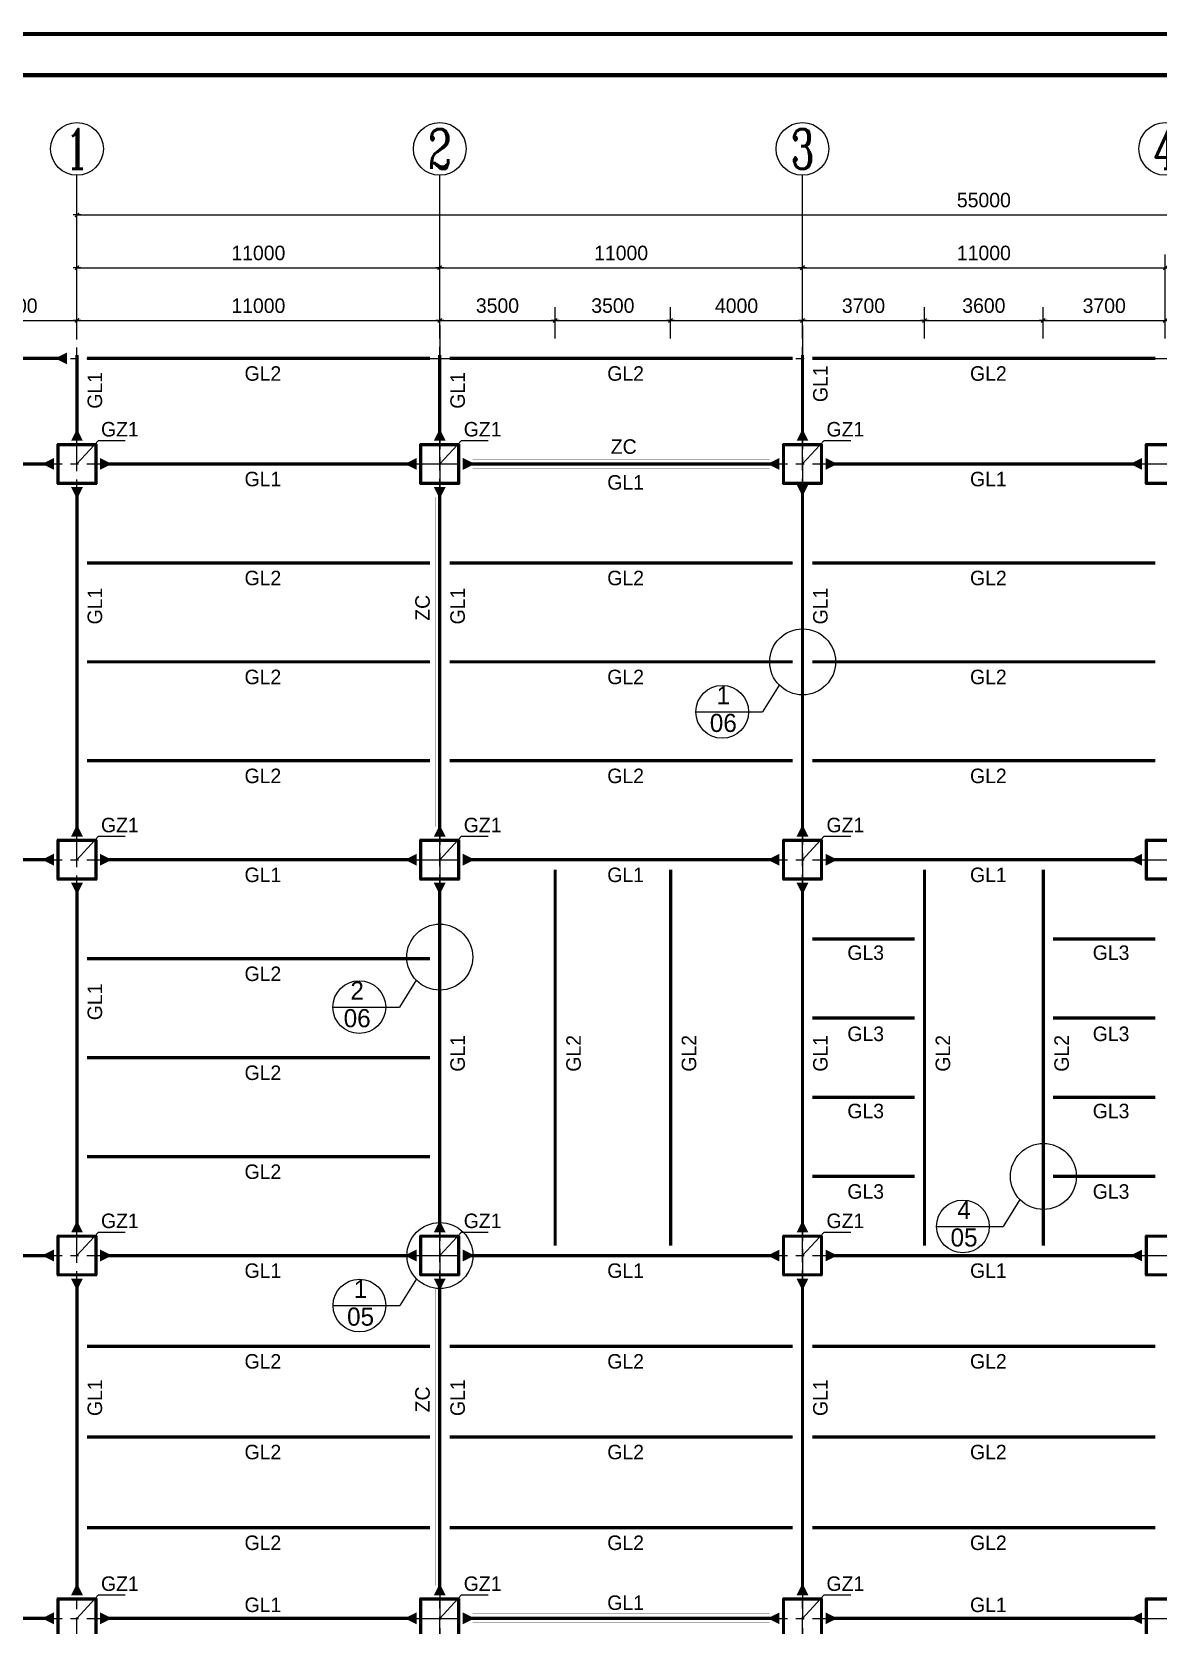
# Model space of a CAD drawing. Extents: x 31132 to 885236, y 345273 to 1212165.
# Drawn here: x 40682 to 57758, y 544390 to 568543 of the extents above; entities that cross this region are included whole.
import ezdxf
from ezdxf.enums import TextEntityAlignment as Align

# ---------------------------------------------------------------- set-up
doc = ezdxf.new("R2010")
doc.units = 0
doc.header["$LTSCALE"] = 1000
doc.linetypes.add('2', pattern=[30, 9, -6, 9, -6])
doc.linetypes.add('CENTER', pattern=[2, 1.25, -0.25, 0.25, -0.25])
doc.layers.get('0').update_dxf_attribs({"linetype": 'CONTINUOUS'})
doc.layers.get('Defpoints').update_dxf_attribs({"linetype": 'CONTINUOUS'})
for name, color, linetype in [('1-结构平面图说明', 7, 'CONTINUOUS'), ('AXIS', 253, 'CENTER'), ('AXIS_NUM', 7, 'CONTINUOUS'), ('TK', 4, 'CONTINUOUS'), ('实线', 7, 'CONTINUOUS'), ('支撑构件', 6, '2'), ('文字说明', 7, 'CONTINUOUS'), ('详图', 9, 'CONTINUOUS'), ('轴线标注', 7, 'CONTINUOUS'), ('钢柱', 2, 'CONTINUOUS')]:
    doc.layers.add(name, color=color, linetype=linetype)
doc.styles.add('STYLE1', font='')
doc.styles.add('TSSD_Axis', font='complex.shx', dxfattribs={"width": 0.7, "bigfont": 'hztxt.shx'})
doc.styles.add('二室', font='')
doc.styles.get('STYLE1').set_extended_font_data('Structure Fonts')
doc.styles.get('二室').set_extended_font_data('Structure Fonts')
doc.dimstyles.new('副本 DIM200', dxfattribs={"dimtxt": 220, "dimasz": 0.3, "dimexe": 200, "dimexo": 200, "dimgap": 100, "dimtad": 1, "dimdec": 0, "dimlfac": 2, "dimzin": 0, "dimdsep": 46, "dimtxsty": 'STYLE1', "dimblk": 'Studio2', "dimcen": 0, "dimdle": 200, "dimclrd": 6, "dimclre": 6, "dimclrt": 7, "dimazin": 0, "dimtfac": 1, "dimtdec": 0, "dimtix": 1, "dimtmove": 2, "dimatfit": 3, "dimldrblk": 'Studio2', "dimfxl": 200, "dimtolj": 1, "dimtzin": 0, "dimarcsym": 0})

# ---------------------------------------------------------------- blocks, each defined once
blk = doc.blocks.new('Studio2')
blk.add_line((-200, 0), (200, 0))
blk.add_lwpolyline([(-106, -106, 60, 60, 0), (106, 106, 100, 100, 0)], format="xyseb")
blk = doc.blocks.new('*D1882')
at = {"layer": 'Defpoints', "color": 0, "transparency": 16777216}
for p in [(46866, 564168), (41366, 563693), (46866, 563693)]:
    blk.add_point(p, dxfattribs=at)
at = {"layer": '轴线标注', "color": 6, "lineweight": -2, "transparency": 16777216}
for p, q in [((41366, 563893), (41366, 564368)), ((46866, 563893), (46866, 564368)), ((41366, 564168), (46866, 564168))]:
    blk.add_line(p, q, dxfattribs=at)
at = {"layer": '轴线标注', "color": 6, "lineweight": -2, "transparency": 16777216, "xscale": 0.3, "yscale": 0.3, "zscale": 0.3, "rotation": 180}
blk.add_blockref('Studio2', (41366, 564168), dxfattribs=at)
at = {"layer": '轴线标注', "color": 6, "lineweight": -2, "transparency": 16777216, "xscale": 0.3, "yscale": 0.3, "zscale": 0.3}
blk.add_blockref('Studio2', (46866, 564168), dxfattribs=at)
at = {"layer": '轴线标注', "color": 7, "transparency": 16777216, "insert": (44116, 564390), "char_height": 220, "attachment_point": 5, "style": 'STYLE1'}
blk.add_mtext('\\A1;11000', dxfattribs=at)
blk = doc.blocks.new('*D1883')
at = {"layer": 'Defpoints', "color": 0, "transparency": 16777216}
for p in [(41366, 564168), (39516, 563693), (41366, 563693)]:
    blk.add_point(p, dxfattribs=at)
at = {"layer": '轴线标注', "color": 6, "lineweight": -2, "transparency": 16777216}
for p, q in [((39516, 563893), (39516, 564368)), ((41366, 563893), (41366, 564368)), ((39516, 564168), (41366, 564168))]:
    blk.add_line(p, q, dxfattribs=at)
at = {"layer": '轴线标注', "color": 6, "lineweight": -2, "transparency": 16777216, "xscale": 0.3, "yscale": 0.3, "zscale": 0.3, "rotation": 180}
blk.add_blockref('Studio2', (39516, 564168), dxfattribs=at)
at = {"layer": '轴线标注', "color": 6, "lineweight": -2, "transparency": 16777216, "xscale": 0.3, "yscale": 0.3, "zscale": 0.3}
blk.add_blockref('Studio2', (41366, 564168), dxfattribs=at)
at = {"layer": '轴线标注', "color": 7, "transparency": 16777216, "insert": (40441, 564390), "char_height": 220, "attachment_point": 5, "style": 'STYLE1'}
blk.add_mtext('\\A1;3700', dxfattribs=at)
blk = doc.blocks.new('*D1884')
at = {"layer": 'Defpoints', "color": 0, "transparency": 16777216}
for p in [(46866, 564968), (41366, 563693), (46866, 563693)]:
    blk.add_point(p, dxfattribs=at)
at = {"layer": '轴线标注', "color": 6, "lineweight": -2, "transparency": 16777216}
for p, q in [((41366, 563893), (41366, 565168)), ((41366, 564968), (46866, 564968)), ((46866, 563893), (46866, 565168))]:
    blk.add_line(p, q, dxfattribs=at)
at = {"layer": '轴线标注', "color": 6, "lineweight": -2, "transparency": 16777216, "xscale": 0.3, "yscale": 0.3, "zscale": 0.3, "rotation": 180}
blk.add_blockref('Studio2', (41366, 564968), dxfattribs=at)
at = {"layer": '轴线标注', "color": 6, "lineweight": -2, "transparency": 16777216, "xscale": 0.3, "yscale": 0.3, "zscale": 0.3}
blk.add_blockref('Studio2', (46866, 564968), dxfattribs=at)
at = {"layer": '轴线标注', "color": 7, "transparency": 16777216, "insert": (44116, 565190), "char_height": 220, "attachment_point": 5, "style": 'STYLE1'}
blk.add_mtext('\\A1;11000', dxfattribs=at)
blk = doc.blocks.new('*D1885')
at = {"layer": 'Defpoints', "color": 0, "transparency": 16777216}
for p in [(68866, 565768), (41366, 564493), (68866, 564493)]:
    blk.add_point(p, dxfattribs=at)
at = {"layer": '轴线标注', "color": 6, "lineweight": -2, "transparency": 16777216}
for p, q in [((41366, 564693), (41366, 565968)), ((68866, 564693), (68866, 565968)), ((41366, 565768), (68866, 565768))]:
    blk.add_line(p, q, dxfattribs=at)
at = {"layer": '轴线标注', "color": 6, "lineweight": -2, "transparency": 16777216, "xscale": 0.3, "yscale": 0.3, "zscale": 0.3, "rotation": 180}
blk.add_blockref('Studio2', (41366, 565768), dxfattribs=at)
at = {"layer": '轴线标注', "color": 6, "lineweight": -2, "transparency": 16777216, "xscale": 0.3, "yscale": 0.3, "zscale": 0.3}
blk.add_blockref('Studio2', (68866, 565768), dxfattribs=at)
at = {"layer": '轴线标注', "color": 7, "transparency": 16777216, "insert": (55116, 565992), "char_height": 220, "attachment_point": 5, "style": 'STYLE1'}
blk.add_mtext('\\A1;55000', dxfattribs=at)
blk = doc.blocks.new('*D1886')
at = {"layer": 'Defpoints', "color": 0, "transparency": 16777216}
for p in [(48616, 564168), (46866, 563693), (48616, 563693)]:
    blk.add_point(p, dxfattribs=at)
at = {"layer": '轴线标注', "color": 6, "lineweight": -2, "transparency": 16777216}
for p, q in [((46866, 563893), (46866, 564368)), ((48616, 563893), (48616, 564368)), ((46866, 564168), (48616, 564168))]:
    blk.add_line(p, q, dxfattribs=at)
at = {"layer": '轴线标注', "color": 6, "lineweight": -2, "transparency": 16777216, "xscale": 0.3, "yscale": 0.3, "zscale": 0.3, "rotation": 180}
blk.add_blockref('Studio2', (46866, 564168), dxfattribs=at)
at = {"layer": '轴线标注', "color": 6, "lineweight": -2, "transparency": 16777216, "xscale": 0.3, "yscale": 0.3, "zscale": 0.3}
blk.add_blockref('Studio2', (48616, 564168), dxfattribs=at)
at = {"layer": '轴线标注', "color": 7, "transparency": 16777216, "insert": (47741, 564392), "char_height": 220, "attachment_point": 5, "style": 'STYLE1'}
blk.add_mtext('\\A1;3500', dxfattribs=at)
blk = doc.blocks.new('*D1887')
at = {"layer": 'Defpoints', "color": 0, "transparency": 16777216}
for p in [(50366, 564168), (48616, 563693), (50366, 563693)]:
    blk.add_point(p, dxfattribs=at)
at = {"layer": '轴线标注', "color": 6, "lineweight": -2, "transparency": 16777216}
for p, q in [((48616, 563893), (48616, 564368)), ((50366, 563893), (50366, 564368)), ((48616, 564168), (50366, 564168))]:
    blk.add_line(p, q, dxfattribs=at)
at = {"layer": '轴线标注', "color": 6, "lineweight": -2, "transparency": 16777216, "xscale": 0.3, "yscale": 0.3, "zscale": 0.3, "rotation": 180}
blk.add_blockref('Studio2', (48616, 564168), dxfattribs=at)
at = {"layer": '轴线标注', "color": 6, "lineweight": -2, "transparency": 16777216, "xscale": 0.3, "yscale": 0.3, "zscale": 0.3}
blk.add_blockref('Studio2', (50366, 564168), dxfattribs=at)
at = {"layer": '轴线标注', "color": 7, "transparency": 16777216, "insert": (49491, 564392), "char_height": 220, "attachment_point": 5, "style": 'STYLE1'}
blk.add_mtext('\\A1;3500', dxfattribs=at)
blk = doc.blocks.new('*D1888')
at = {"layer": 'Defpoints', "color": 0, "transparency": 16777216}
for p in [(52366, 564168), (50366, 563693), (52366, 563693)]:
    blk.add_point(p, dxfattribs=at)
at = {"layer": '轴线标注', "color": 6, "lineweight": -2, "transparency": 16777216}
for p, q in [((50366, 563893), (50366, 564368)), ((52366, 563893), (52366, 564368)), ((50366, 564168), (52366, 564168))]:
    blk.add_line(p, q, dxfattribs=at)
at = {"layer": '轴线标注', "color": 6, "lineweight": -2, "transparency": 16777216, "xscale": 0.3, "yscale": 0.3, "zscale": 0.3, "rotation": 180}
blk.add_blockref('Studio2', (50366, 564168), dxfattribs=at)
at = {"layer": '轴线标注', "color": 6, "lineweight": -2, "transparency": 16777216, "xscale": 0.3, "yscale": 0.3, "zscale": 0.3}
blk.add_blockref('Studio2', (52366, 564168), dxfattribs=at)
at = {"layer": '轴线标注', "color": 7, "transparency": 16777216, "insert": (51366, 564390), "char_height": 220, "attachment_point": 5, "style": 'STYLE1'}
blk.add_mtext('\\A1;4000', dxfattribs=at)
blk = doc.blocks.new('*D1889')
at = {"layer": 'Defpoints', "color": 0, "transparency": 16777216}
for p in [(54216, 564168), (52366, 563693), (54216, 563693)]:
    blk.add_point(p, dxfattribs=at)
at = {"layer": '轴线标注', "color": 6, "lineweight": -2, "transparency": 16777216}
for p, q in [((52366, 563893), (52366, 564368)), ((54216, 563893), (54216, 564368)), ((52366, 564168), (54216, 564168))]:
    blk.add_line(p, q, dxfattribs=at)
at = {"layer": '轴线标注', "color": 6, "lineweight": -2, "transparency": 16777216, "xscale": 0.3, "yscale": 0.3, "zscale": 0.3, "rotation": 180}
blk.add_blockref('Studio2', (52366, 564168), dxfattribs=at)
at = {"layer": '轴线标注', "color": 6, "lineweight": -2, "transparency": 16777216, "xscale": 0.3, "yscale": 0.3, "zscale": 0.3}
blk.add_blockref('Studio2', (54216, 564168), dxfattribs=at)
at = {"layer": '轴线标注', "color": 7, "transparency": 16777216, "insert": (53291, 564390), "char_height": 220, "attachment_point": 5, "style": 'STYLE1'}
blk.add_mtext('\\A1;3700', dxfattribs=at)
blk = doc.blocks.new('*D1890')
at = {"layer": 'Defpoints', "color": 0, "transparency": 16777216}
for p in [(56016, 564168), (54216, 563693), (56016, 563693)]:
    blk.add_point(p, dxfattribs=at)
at = {"layer": '轴线标注', "color": 6, "lineweight": -2, "transparency": 16777216}
for p, q in [((54216, 563893), (54216, 564368)), ((56016, 563893), (56016, 564368)), ((54216, 564168), (56016, 564168))]:
    blk.add_line(p, q, dxfattribs=at)
at = {"layer": '轴线标注', "color": 6, "lineweight": -2, "transparency": 16777216, "xscale": 0.3, "yscale": 0.3, "zscale": 0.3, "rotation": 180}
blk.add_blockref('Studio2', (54216, 564168), dxfattribs=at)
at = {"layer": '轴线标注', "color": 6, "lineweight": -2, "transparency": 16777216, "xscale": 0.3, "yscale": 0.3, "zscale": 0.3}
blk.add_blockref('Studio2', (56016, 564168), dxfattribs=at)
at = {"layer": '轴线标注', "color": 7, "transparency": 16777216, "insert": (55116, 564392), "char_height": 220, "attachment_point": 5, "style": 'STYLE1'}
blk.add_mtext('\\A1;3600', dxfattribs=at)
blk = doc.blocks.new('*D1891')
at = {"layer": 'Defpoints', "color": 0, "transparency": 16777216}
for p in [(57866, 564168), (56016, 563693), (57866, 563693)]:
    blk.add_point(p, dxfattribs=at)
at = {"layer": '轴线标注', "color": 6, "lineweight": -2, "transparency": 16777216}
for p, q in [((56016, 563893), (56016, 564368)), ((57866, 563893), (57866, 564368)), ((56016, 564168), (57866, 564168))]:
    blk.add_line(p, q, dxfattribs=at)
at = {"layer": '轴线标注', "color": 6, "lineweight": -2, "transparency": 16777216, "xscale": 0.3, "yscale": 0.3, "zscale": 0.3, "rotation": 180}
blk.add_blockref('Studio2', (56016, 564168), dxfattribs=at)
at = {"layer": '轴线标注', "color": 6, "lineweight": -2, "transparency": 16777216, "xscale": 0.3, "yscale": 0.3, "zscale": 0.3}
blk.add_blockref('Studio2', (57866, 564168), dxfattribs=at)
at = {"layer": '轴线标注', "color": 7, "transparency": 16777216, "insert": (56941, 564390), "char_height": 220, "attachment_point": 5, "style": 'STYLE1'}
blk.add_mtext('\\A1;3700', dxfattribs=at)
blk = doc.blocks.new('*D1897')
at = {"layer": 'Defpoints', "color": 0, "transparency": 16777216}
for p in [(52366, 564968), (46866, 563693), (52366, 563693)]:
    blk.add_point(p, dxfattribs=at)
at = {"layer": '轴线标注', "color": 6, "lineweight": -2, "transparency": 16777216}
for p, q in [((46866, 563893), (46866, 565168)), ((46866, 564968), (52366, 564968)), ((52366, 563893), (52366, 565168))]:
    blk.add_line(p, q, dxfattribs=at)
at = {"layer": '轴线标注', "color": 6, "lineweight": -2, "transparency": 16777216, "xscale": 0.3, "yscale": 0.3, "zscale": 0.3, "rotation": 180}
blk.add_blockref('Studio2', (46866, 564968), dxfattribs=at)
at = {"layer": '轴线标注', "color": 6, "lineweight": -2, "transparency": 16777216, "xscale": 0.3, "yscale": 0.3, "zscale": 0.3}
blk.add_blockref('Studio2', (52366, 564968), dxfattribs=at)
at = {"layer": '轴线标注', "color": 7, "transparency": 16777216, "insert": (49616, 565190), "char_height": 220, "attachment_point": 5, "style": 'STYLE1'}
blk.add_mtext('\\A1;11000', dxfattribs=at)
blk = doc.blocks.new('*D1898')
at = {"layer": 'Defpoints', "color": 0, "transparency": 16777216}
for p in [(57866, 564968), (52366, 563693), (57866, 563693)]:
    blk.add_point(p, dxfattribs=at)
at = {"layer": '轴线标注', "color": 6, "lineweight": -2, "transparency": 16777216}
for p, q in [((52366, 563893), (52366, 565168)), ((52366, 564968), (57866, 564968)), ((57866, 563893), (57866, 565168))]:
    blk.add_line(p, q, dxfattribs=at)
at = {"layer": '轴线标注', "color": 6, "lineweight": -2, "transparency": 16777216, "xscale": 0.3, "yscale": 0.3, "zscale": 0.3, "rotation": 180}
blk.add_blockref('Studio2', (52366, 564968), dxfattribs=at)
at = {"layer": '轴线标注', "color": 6, "lineweight": -2, "transparency": 16777216, "xscale": 0.3, "yscale": 0.3, "zscale": 0.3}
blk.add_blockref('Studio2', (57866, 564968), dxfattribs=at)
at = {"layer": '轴线标注', "color": 7, "transparency": 16777216, "insert": (55116, 565190), "char_height": 220, "attachment_point": 5, "style": 'STYLE1'}
blk.add_mtext('\\A1;11000', dxfattribs=at)
blk = doc.blocks.new('ts_axno')
at = {"color": 0, "linetype": 'ByBlock', "lineweight": -2}
blk.add_circle((0, 0), 0.5, dxfattribs=at)
at = {"color": 0, "linetype": 'ByBlock', "lineweight": -2, "style": 'TSSD_Axis', "width": 0.7}
blk.add_attdef('A', text='', height=0.6, dxfattribs=at).set_placement((0, 0), align=Align.MIDDLE_CENTER)
blk = doc.blocks.new('GZ1')
at = {"layer": '钢柱', "lineweight": 35}
for p, q in [((300, 300), (-300, 300)), ((-300, 300), (-300, -300)), ((281, 281), (-281, 281)), ((-281, 281), (-281, -281)), ((281, -281), (281, 281)), ((300, -300), (300, 300)), ((-300, -300), (300, -300)), ((-281, -281), (281, -281))]:
    blk.add_line(p, q, dxfattribs=at)

msp = doc.modelspace()

# ---------------------------------------------------------------- linework, layer by layer
at = {"layer": 'AXIS', "ltscale": 0.5}
for p, q in [((41365.94, 541881.44), (41365.94, 564581.44)), ((46865.94, 541893.16), (46865.94, 564593.16)), ((52365.94, 541893.16), (52365.94, 564593.16)), ((46865.94, 564093.16), (46865.94, 541393.16)), ((52365.94, 564093.16), (52365.94, 541393.16)), ((38515.94, 563593.16), (70715.94, 563593.16)), ((38515.94, 561993.16), (70715.94, 561993.16)), ((38515.94, 555993.16), (70715.94, 555993.16)), ((38515.94, 549993.16), (70715.94, 549993.16)), ((38515.94, 544493.16), (70715.94, 544493.16))]:
    msp.add_line(p, q, dxfattribs=at)
at = {"layer": 'AXIS_NUM'}
for p, q in [((41365.94, 564581.44), (41365.94, 566368.16)), ((46865.94, 564581.44), (46865.94, 566368.16)), ((52365.94, 564581.44), (52365.94, 566368.16))]:
    msp.add_line(p, q, dxfattribs=at)
at = {"layer": 'TK', "const_width": 62.5}
for points in [[(31162.8, 531386.49), (31162.8, 568511.49), (83662.8, 568511.49), (83662.8, 531386.49)], [(34287.8, 532011.49), (34287.8, 567886.49), (83037.8, 567886.49), (83037.8, 532011.49)]]:
    msp.add_lwpolyline(points, close=True, dxfattribs=at)
at = {"layer": '实线', "color": 4, "linetype": 'Continuous', "lineweight": -3, "const_width": 50}
for points in [[(39465.94, 563593.16), (41215.94, 563593.16)], [(41365.94, 562343.16), (41365.94, 563643.16)], [(46865.94, 562343.16), (46865.94, 563643.16)], [(52365.94, 562343.16), (52365.94, 563643.16)], [(41015.94, 561993.16), (39465.94, 561993.16)], [(46515.94, 561993.16), (41715.94, 561993.16)], [(52015.94, 561993.16), (47215.94, 561993.16)], [(57515.94, 561993.16), (52715.94, 561993.16)], [(41365.94, 561643.16), (41365.94, 556343.16)], [(46865.94, 561593.16), (46865.94, 556393.16)], [(52365.94, 561593.16), (52365.94, 556343.16)], [(41015.94, 555993.16), (39465.94, 555993.16)], [(46515.94, 555993.16), (41715.94, 555993.16)], [(52015.94, 555993.16), (47215.94, 555993.16)], [(57515.94, 555993.16), (52715.94, 555993.16)], [(41365.94, 555643.16), (41365.94, 550343.16)], [(46865.94, 555643.16), (46865.94, 550343.16)], [(52365.94, 555643.16), (52365.94, 550343.16)], [(41015.94, 549993.16), (39465.94, 549993.16)], [(46515.94, 549993.16), (41715.94, 549993.16)], [(52015.94, 549993.16), (47215.94, 549993.16)], [(57515.94, 549993.16), (52715.94, 549993.16)], [(41365.94, 549643.16), (41365.94, 544843.16)], [(46865.94, 549643.16), (46865.94, 544843.16)], [(52365.94, 549643.16), (52365.94, 544843.16)], [(41015.94, 544493.16), (39465.94, 544493.16)], [(46515.94, 544493.16), (41715.94, 544493.16)], [(52015.94, 544493.16), (47215.94, 544493.16)], [(57515.94, 544493.16), (52715.94, 544493.16)]]:
    msp.add_lwpolyline(points, dxfattribs=at)
at = {"layer": '实线', "color": 4, "linetype": 'Continuous', "lineweight": -3}
for points in [[(41215.94, 563593.16, 180, 0, 0), (41035.94, 563593.16, 180, 0, 0)], [(41365.94, 562343.16, 180, 0, 0), (41365.94, 562523.16, 180, 0, 0)], [(46865.94, 562343.16, 180, 0, 0), (46865.94, 562523.16, 180, 0, 0)], [(52365.94, 562343.16, 180, 0, 0), (52365.94, 562523.16, 180, 0, 0)], [(41015.94, 561993.16, 180, 0, 0), (40835.94, 561993.16, 180, 0, 0)], [(41715.94, 561993.16, 180, 0, 0), (41895.94, 561993.16, 180, 0, 0)], [(46515.94, 561993.16, 180, 0, 0), (46335.94, 561993.16, 180, 0, 0)], [(47215.94, 561993.16, 180, 0, 0), (47395.94, 561993.16, 180, 0, 0)], [(52015.94, 561993.16, 180, 0, 0), (51835.94, 561993.16, 180, 0, 0)], [(52715.94, 561993.16, 180, 0, 0), (52895.94, 561993.16, 180, 0, 0)], [(57515.94, 561993.16, 180, 0, 0), (57335.94, 561993.16, 180, 0, 0)], [(41365.94, 561643.16, 180, 0, 0), (41365.94, 561463.16, 180, 0, 0)], [(46865.94, 561643.16, 180, 0, 0), (46865.94, 561463.16, 180, 0, 0)], [(52365.94, 561682.8, 180, 0, 0), (52365.94, 561502.8, 180, 0, 0)], [(41365.94, 556343.16, 180, 0, 0), (41365.94, 556523.16, 180, 0, 0)], [(46865.94, 556343.16, 180, 0, 0), (46865.94, 556523.16, 180, 0, 0)], [(52365.94, 556343.16, 180, 0, 0), (52365.94, 556523.16, 180, 0, 0)], [(41015.94, 555993.16, 180, 0, 0), (40835.94, 555993.16, 180, 0, 0)], [(41715.94, 555993.16, 180, 0, 0), (41895.94, 555993.16, 180, 0, 0)], [(46515.94, 555993.16, 180, 0, 0), (46335.94, 555993.16, 180, 0, 0)], [(47215.94, 555993.16, 180, 0, 0), (47395.94, 555993.16, 180, 0, 0)], [(52015.94, 555993.16, 180, 0, 0), (51835.94, 555993.16, 180, 0, 0)], [(52715.94, 555993.16, 180, 0, 0), (52895.94, 555993.16, 180, 0, 0)], [(57515.94, 555993.16, 180, 0, 0), (57335.94, 555993.16, 180, 0, 0)], [(41365.94, 555643.16, 180, 0, 0), (41365.94, 555463.16, 180, 0, 0)], [(46865.94, 555643.16, 180, 0, 0), (46865.94, 555463.16, 180, 0, 0)], [(52365.94, 555643.16, 180, 0, 0), (52365.94, 555463.16, 180, 0, 0)], [(41365.94, 550343.16, 180, 0, 0), (41365.94, 550523.16, 180, 0, 0)], [(46865.94, 550343.16, 180, 0, 0), (46865.94, 550523.16, 180, 0, 0)], [(52365.94, 550343.16, 180, 0, 0), (52365.94, 550523.16, 180, 0, 0)], [(41015.94, 549993.16, 180, 0, 0), (40835.94, 549993.16, 180, 0, 0)], [(41715.94, 549993.16, 180, 0, 0), (41895.94, 549993.16, 180, 0, 0)], [(46515.94, 549993.16, 180, 0, 0), (46335.94, 549993.16, 180, 0, 0)], [(47215.94, 549993.16, 180, 0, 0), (47395.94, 549993.16, 180, 0, 0)], [(52015.94, 549993.16, 180, 0, 0), (51835.94, 549993.16, 180, 0, 0)], [(52715.94, 549993.16, 180, 0, 0), (52895.94, 549993.16, 180, 0, 0)], [(57515.94, 549993.16, 180, 0, 0), (57335.94, 549993.16, 180, 0, 0)], [(41365.94, 549643.16, 180, 0, 0), (41365.94, 549463.16, 180, 0, 0)], [(46865.94, 549643.16, 180, 0, 0), (46865.94, 549463.16, 180, 0, 0)], [(52365.94, 549643.16, 180, 0, 0), (52365.94, 549463.16, 180, 0, 0)], [(41365.94, 544843.16, 180, 0, 0), (41365.94, 545023.16, 180, 0, 0)], [(46865.94, 544843.16, 180, 0, 0), (46865.94, 545023.16, 180, 0, 0)], [(52365.94, 544843.16, 180, 0, 0), (52365.94, 545023.16, 180, 0, 0)], [(41015.94, 544493.16, 180, 0, 0), (40835.94, 544493.16, 180, 0, 0)], [(41715.94, 544493.16, 180, 0, 0), (41895.94, 544493.16, 180, 0, 0)], [(46515.94, 544493.16, 180, 0, 0), (46335.94, 544493.16, 180, 0, 0)], [(47215.94, 544493.16, 180, 0, 0), (47395.94, 544493.16, 180, 0, 0)], [(52015.94, 544493.16, 180, 0, 0), (51835.94, 544493.16, 180, 0, 0)], [(52715.94, 544493.16, 180, 0, 0), (52895.94, 544493.16, 180, 0, 0)], [(57515.94, 544493.16, 180, 0, 0), (57335.94, 544493.16, 180, 0, 0)]]:
    msp.add_lwpolyline(points, format="xyseb", dxfattribs=at)
at = {"layer": '实线', "color": 3, "linetype": 'Continuous', "lineweight": -3, "const_width": 50}
for points in [[(41515.94, 563593.16), (46715.94, 563593.16)], [(47015.94, 563593.16), (52215.94, 563593.16)], [(52515.94, 563593.16), (57715.94, 563593.16)], [(41515.94, 560493.16), (46715.94, 560493.16)], [(47015.94, 560493.16), (52215.94, 560493.16)], [(52515.94, 560493.16), (57715.94, 560493.16)], [(41515.94, 558993.16), (46715.94, 558993.16)], [(47015.94, 558993.16), (52215.94, 558993.16)], [(52515.94, 558993.16), (57715.94, 558993.16)], [(41515.94, 557493.16), (46715.94, 557493.16)], [(47015.94, 557493.16), (52215.94, 557493.16)], [(52515.94, 557493.16), (57715.94, 557493.16)], [(48615.94, 555843.16), (48615.94, 550143.16)], [(50365.94, 555843.16), (50365.94, 550143.16)], [(54215.94, 555843.16), (54215.94, 550143.16)], [(56015.94, 555843.16), (56015.94, 550143.16)], [(52515.94, 554793.16), (54065.94, 554793.16)], [(57715.94, 554793.16), (56165.94, 554793.16)], [(41515.94, 554493.16), (46715.94, 554493.16)], [(52515.94, 553593.16), (54065.94, 553593.16)], [(57715.94, 553593.16), (56165.94, 553593.16)], [(41515.94, 552993.16), (46715.94, 552993.16)], [(52515.94, 552393.16), (54065.94, 552393.16)], [(57715.94, 552393.16), (56165.94, 552393.16)], [(41515.94, 551493.16), (46715.94, 551493.16)], [(52515.94, 551193.16), (54065.94, 551193.16)], [(57715.94, 551193.16), (56165.94, 551193.16)], [(41515.94, 548618.16), (46715.94, 548618.16)], [(47015.94, 548618.16), (52215.94, 548618.16)], [(52515.94, 548618.16), (57715.94, 548618.16)], [(41515.94, 547243.16), (46715.94, 547243.16)], [(47015.94, 547243.16), (52215.94, 547243.16)], [(52515.94, 547243.16), (57715.94, 547243.16)], [(41515.94, 545868.16), (46715.94, 545868.16)], [(47015.94, 545868.16), (52215.94, 545868.16)], [(52515.94, 545868.16), (57715.94, 545868.16)]]:
    msp.add_lwpolyline(points, dxfattribs=at)
at = {"layer": '支撑构件', "ltscale": 0.01, "const_width": 4.5}
for points in [[(51865.94, 562063.16), (47365.94, 562063.16)], [(47365.94, 561923.16), (51865.94, 561923.16)], [(46795.94, 561493.16), (46795.94, 556493.16)], [(46935.94, 561493.16), (46935.94, 556493.16)], [(46795.94, 549493.16), (46795.94, 544993.16)], [(46935.94, 549493.16), (46935.94, 544993.16)], [(51865.94, 544563.16), (47365.94, 544563.16)], [(47365.94, 544423.16), (51865.94, 544423.16)]]:
    msp.add_lwpolyline(points, dxfattribs=at)
at = {"layer": '文字说明'}
msp.add_lwpolyline([(41365.94, 555993.16), (41694.43, 556349.73), (42098.42, 556349.73)], dxfattribs=at)
at = {"layer": '详图'}
for p, q in [((52013.04, 558641.08), (51758.97, 558234.83)), ((50748.97, 558234.83), (51758.97, 558234.83)), ((46510.44, 554165.19), (46256.37, 553758.95)), ((45246.37, 553758.95), (46256.37, 553758.95)), ((55663.04, 550841.08), (55408.97, 550434.83)), ((54398.97, 550434.83), (55408.97, 550434.83)), ((46513.04, 549641.08), (46258.97, 549234.83)), ((45248.97, 549234.83), (46258.97, 549234.83))]:
    msp.add_line(p, q, dxfattribs=at)
for points in [[(41365.94, 561993.16), (41694.43, 562349.73), (42098.42, 562349.73)], [(46865.94, 561993.16), (47194.43, 562349.73), (47598.42, 562349.73)], [(52365.94, 561993.16), (52694.43, 562349.73), (53098.42, 562349.73)], [(46865.94, 555993.16), (47194.43, 556349.73), (47598.42, 556349.73)], [(52365.94, 555993.16), (52694.43, 556349.73), (53098.42, 556349.73)], [(41365.94, 549993.16), (41694.43, 550349.73), (42098.42, 550349.73)], [(46865.94, 549993.16), (47194.43, 550349.73), (47598.42, 550349.73)], [(52365.94, 549993.16), (52694.43, 550349.73), (53098.42, 550349.73)], [(41365.94, 544493.16), (41694.43, 544849.73), (42098.42, 544849.73)], [(46865.94, 544493.16), (47194.43, 544849.73), (47598.42, 544849.73)], [(52365.94, 544493.16), (52694.43, 544849.73), (53098.42, 544849.73)]]:
    msp.add_lwpolyline(points, dxfattribs=at)
for centre, radius in [((52368.54, 558992.67), 500), ((51148.97, 558234.83), 400), ((46865.94, 554516.79), 500), ((45646.37, 553758.95), 400), ((56018.54, 551192.67), 500), ((54798.97, 550434.83), 400), ((46868.54, 549992.67), 500), ((45648.97, 549234.83), 400)]:
    msp.add_circle(centre, radius, dxfattribs=at)

# ---------------------------------------------------------------- block references
for p in [(41365.94, 561993.16), (46865.94, 561993.16), (52365.94, 561993.16), (57865.94, 561993.16), (41365.94, 555993.16), (46865.94, 555993.16), (52365.94, 555993.16), (57865.94, 555993.16), (41365.94, 549993.16), (46865.94, 549993.16), (52365.94, 549993.16), (57865.94, 549993.16), (41365.94, 544493.16), (46865.94, 544493.16), (52365.94, 544493.16), (57865.94, 544493.16)]:
    msp.add_blockref('GZ1', p)
at = {"layer": 'AXIS_NUM'}
ref = msp.add_blockref('ts_axno', (41365.94, 566768.44), dxfattribs=dict(at, xscale=800, yscale=800, zscale=800))
ref.add_attrib('1', '1', dxfattribs={"height": 600, "style": 'TSSD_Axis', "width": 0.7}).set_placement((41365.94, 566768.44), align=Align.MIDDLE_CENTER)
ref = msp.add_blockref('ts_axno', (46865.94, 566768.44), dxfattribs=dict(at, xscale=800, yscale=800, zscale=800))
ref.add_attrib('1', '2', dxfattribs={"height": 600, "style": 'TSSD_Axis', "width": 0.7}).set_placement((46865.94, 566768.44), align=Align.MIDDLE_CENTER)
ref = msp.add_blockref('ts_axno', (52365.94, 566768.44), dxfattribs=dict(at, xscale=800, yscale=800, zscale=800))
ref.add_attrib('1', '3', dxfattribs={"height": 600, "style": 'TSSD_Axis', "width": 0.7}).set_placement((52365.94, 566768.44), align=Align.MIDDLE_CENTER)
ref = msp.add_blockref('ts_axno', (57865.94, 566768.44), dxfattribs=dict(at, xscale=800, yscale=800, zscale=800))
ref.add_attrib('1', '4', dxfattribs={"height": 600, "style": 'TSSD_Axis', "width": 0.7}).set_placement((57865.94, 566768.44), align=Align.MIDDLE_CENTER)

# ---------------------------------------------------------------- texts
at = {"layer": '1-结构平面图说明', "style": '二室'}
for s, p in [('1', (51165.61, 558484.9)), ('06', (51165.61, 558067.12)), ('2', (45614.13, 554009.01)), ('06', (45614.13, 553591.24)), ('4', (54815.61, 550684.9)), ('05', (54815.61, 550267.12)), ('1', (45665.61, 549484.9)), ('05', (45665.61, 549067.12))]:
    msp.add_text(s, height=275, dxfattribs=at).set_placement(p, align=Align.MIDDLE_CENTER)
at = {"layer": '文字说明', "style": 'STYLE1'}
for s, p in [('GL1', (41746.83, 562830.14)), ('GL1', (47246.83, 562830.14)), ('GL1', (52746.83, 562930.14)), ('GL1', (41746.83, 559560.14)), ('GL1', (47246.83, 559560.14)), ('GL1', (52746.83, 559560.14)), ('ZC', (46714.41, 559615.41)), ('GL1', (41746.83, 553560.14)), ('GL1', (47246.83, 552780.14)), ('GL2', (49004.76, 552780.14)), ('GL2', (50754.76, 552780.14)), ('GL1', (52746.83, 552780.14)), ('GL2', (54604.76, 552780.14)), ('GL2', (56404.76, 552780.14)), ('GL1', (41746.83, 547560.14)), ('GL1', (47246.83, 547560.14)), ('GL1', (52746.83, 547560.14)), ('ZC', (46714.41, 547615.41))]:
    msp.add_text(s, height=220, rotation=90, dxfattribs=at).set_placement(p)
for s, p in [('GL2', (43906.23, 563253.93)), ('GL2', (49406.23, 563253.93)), ('GL2', (54906.23, 563253.93)), ('GZ1', (41730.14, 562408.87)), ('GZ1', (47230.14, 562408.87)), ('GZ1', (52730.14, 562408.87)), ('ZC', (49459.63, 562146.08)), ('GL1', (43906.23, 561653.93)), ('GL1', (49406.23, 561603.27)), ('GL1', (54906.23, 561653.93)), ('GL2', (43906.23, 560153.93)), ('GL2', (49406.23, 560153.93)), ('GL2', (54906.23, 560153.93)), ('GL2', (43906.23, 558653.93)), ('GL2', (49406.23, 558653.93)), ('GL2', (54906.23, 558653.93)), ('GL2', (43906.23, 557153.93)), ('GL2', (49406.23, 557153.93)), ('GL2', (54906.23, 557153.93)), ('GZ1', (41730.14, 556408.87)), ('GZ1', (47230.14, 556408.87)), ('GZ1', (52730.14, 556408.87)), ('GL1', (43906.23, 555653.93)), ('GL1', (49406.23, 555653.93)), ('GL1', (54906.23, 555653.93)), ('GL3', (53046.23, 554473.93)), ('GL3', (56766.66, 554473.93)), ('GL2', (43906.23, 554153.93)), ('GL3', (53046.23, 553243.93)), ('GL3', (56766.66, 553243.93)), ('GL2', (43906.23, 552653.93)), ('GL3', (53046.23, 552073.93)), ('GL3', (56766.66, 552073.93)), ('GL2', (43906.23, 551153.93)), ('GL3', (53046.23, 550853.93)), ('GL3', (56766.66, 550853.93)), ('GZ1', (41730.14, 550408.87)), ('GZ1', (47230.14, 550408.87)), ('GZ1', (52730.14, 550408.87)), ('GL1', (43906.23, 549653.93)), ('GL1', (49406.23, 549653.93)), ('GL1', (54906.23, 549653.93)), ('GL2', (43906.23, 548278.93)), ('GL2', (49406.23, 548278.93)), ('GL2', (54906.23, 548278.93)), ('GL2', (43906.23, 546903.93)), ('GL2', (49406.23, 546903.93)), ('GL2', (54906.23, 546903.93)), ('GL2', (43906.23, 545528.93)), ('GL2', (49406.23, 545528.93)), ('GL2', (54906.23, 545528.93)), ('GZ1', (41730.14, 544908.87)), ('GZ1', (47230.14, 544908.87)), ('GZ1', (52730.14, 544908.87)), ('GL1', (43906.23, 544587.97)), ('GL1', (49406.23, 544620.56)), ('GL1', (54906.23, 544587.97))]:
    msp.add_text(s, height=220, dxfattribs=at).set_placement(p)

# ---------------------------------------------------------------- dimensions: what is measured, and where the dimension line sits
at = {"layer": '轴线标注'}
for base, p1, p2, picture, middle in [((68865.94, 565768.16), (41365.94, 564493.16), (68865.94, 564493.16), '*D1885', (55115.94, 565992.23)), ((46865.94, 564968.16), (41365.94, 563693.16), (46865.94, 563693.16), '*D1884', (44115.94, 565190.31)), ((52365.94, 564968.16), (46865.94, 563693.16), (52365.94, 563693.16), '*D1897', (49615.94, 565190.31)), ((57865.94, 564968.16), (52365.94, 563693.16), (57865.94, 563693.16), '*D1898', (55115.94, 565190.31)), ((41365.94, 564168.16), (39515.94, 563693.16), (41365.94, 563693.16), '*D1883', (40440.94, 564390.31)), ((46865.94, 564168.16), (41365.94, 563693.16), (46865.94, 563693.16), '*D1882', (44115.94, 564390.31)), ((48615.94, 564168.16), (46865.94, 563693.16), (48615.94, 563693.16), '*D1886', (47740.94, 564392.23)), ((50365.94, 564168.16), (48615.94, 563693.16), (50365.94, 563693.16), '*D1887', (49490.94, 564392.23)), ((52365.94, 564168.16), (50365.94, 563693.16), (52365.94, 563693.16), '*D1888', (51365.94, 564390.31)), ((54215.94, 564168.16), (52365.94, 563693.16), (54215.94, 563693.16), '*D1889', (53290.94, 564390.31)), ((56015.94, 564168.16), (54215.94, 563693.16), (56015.94, 563693.16), '*D1890', (55115.94, 564391.59)), ((57865.94, 564168.16), (56015.94, 563693.16), (57865.94, 563693.16), '*D1891', (56940.94, 564390.31))]:
    dim = msp.add_linear_dim(base=base, p1=p1, p2=p2, dimstyle='副本 DIM200', dxfattribs=at)
    dim.commit()
    dim.dimension.update_dxf_attribs({"geometry": picture, "text_midpoint": middle})

doc.saveas('drawing.dxf')
